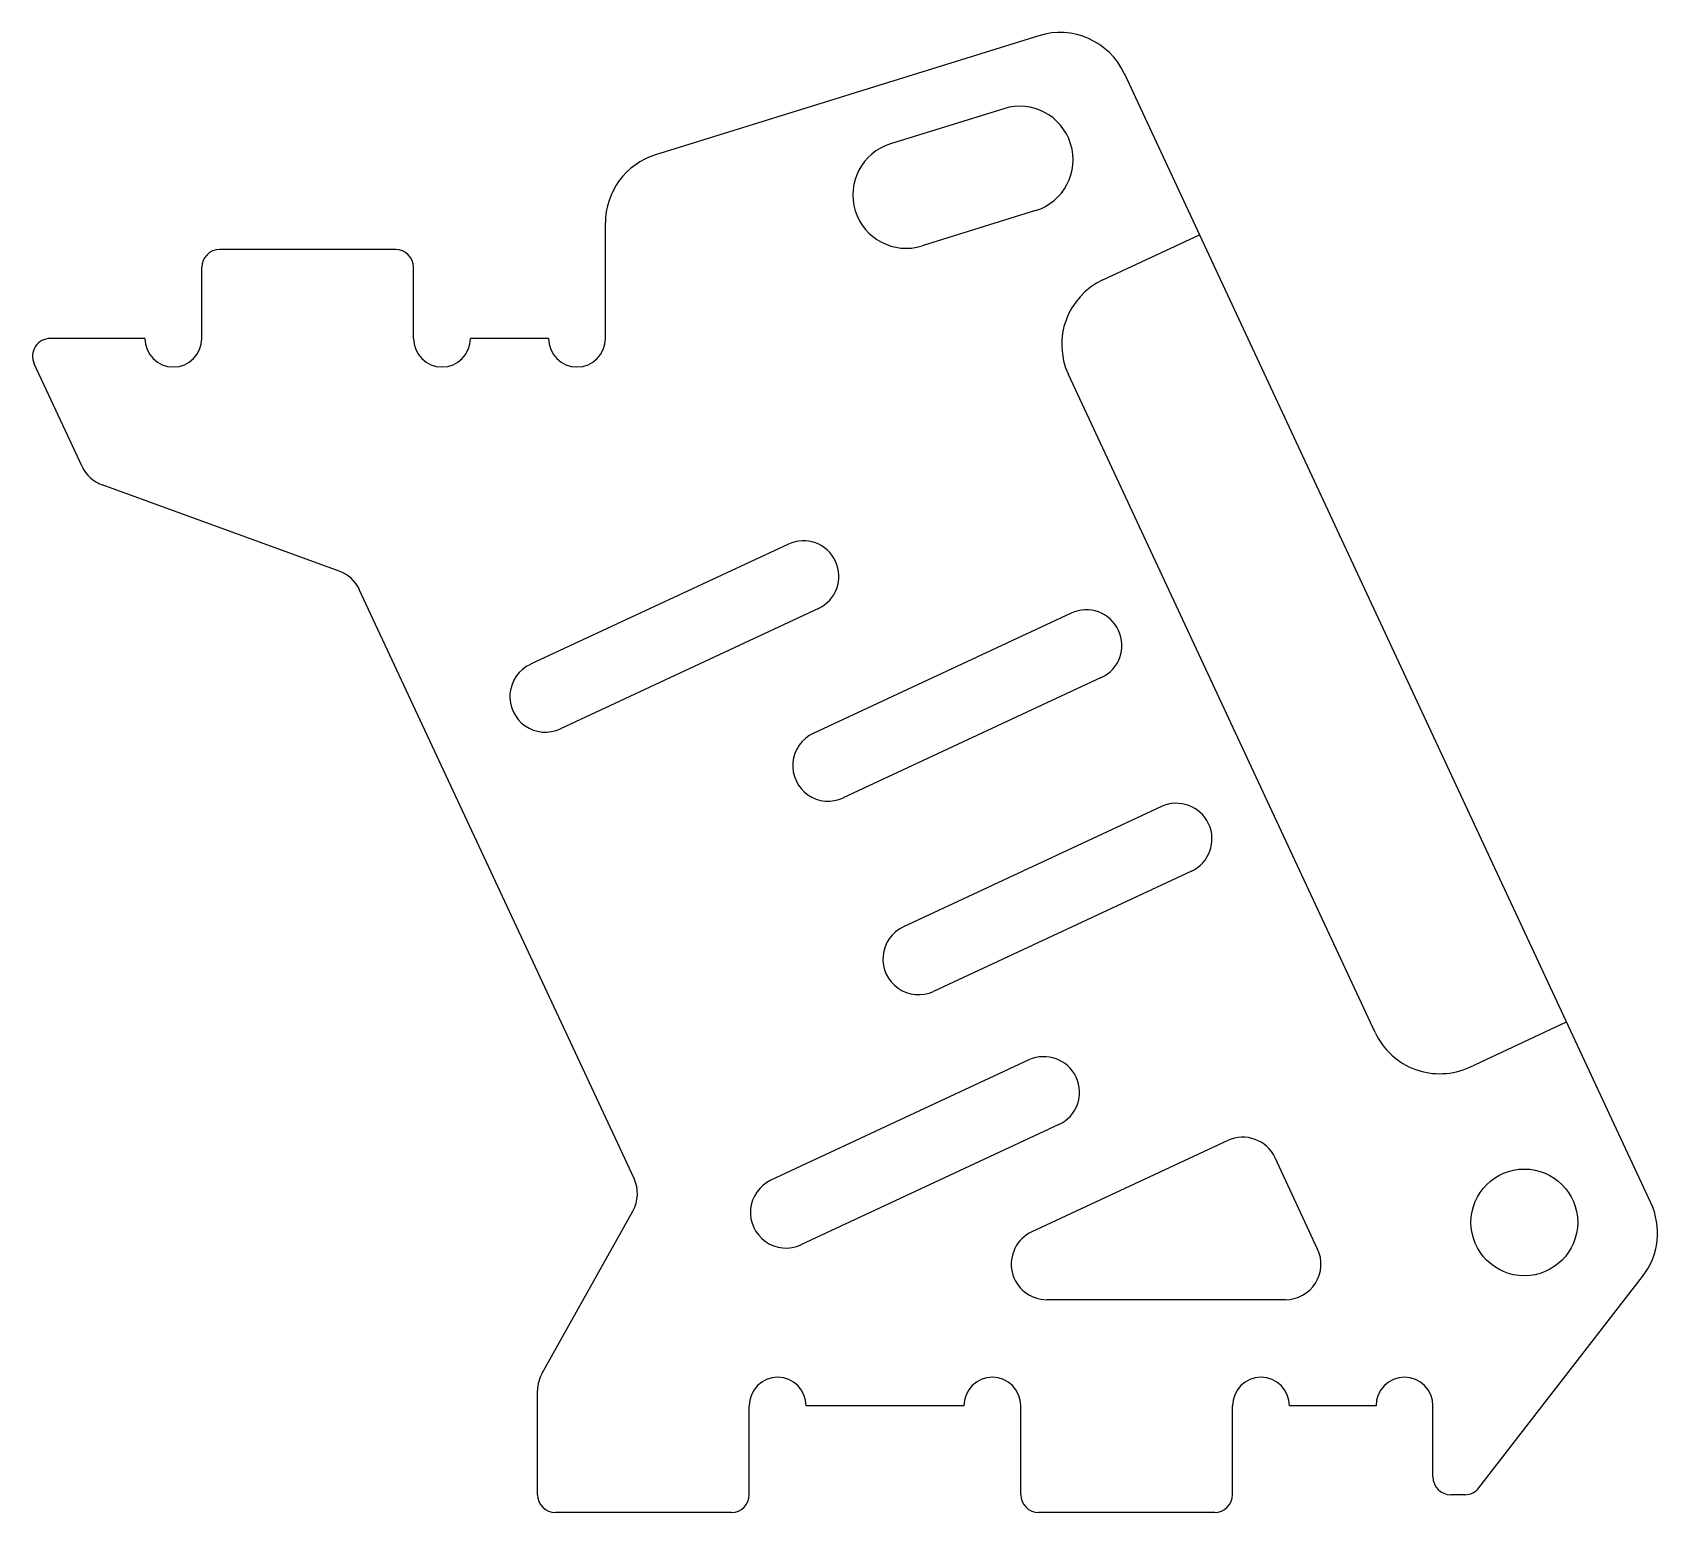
# Model space of a CAD drawing. Header units: millimetres. Extents: x 5 to 50.7, y 5 to 46.6.
import ezdxf

# ---------------------------------------------------------------- set-up
doc = ezdxf.new("R2010")
doc.units = ezdxf.units.MM
doc.layers.add('CUT', color=7, linetype='Continuous')
doc.layers.add('POCKET', color=7, linetype='Continuous')

msp = doc.modelspace()

# ---------------------------------------------------------------- linework, layer by layer
at = {"layer": 'CUT'}
for p, q in [((33.284, 46.51), (22.51, 43.16)), ((50.491, 13.707), (35.691, 45.446)), ((32.305, 44.459), (29.114, 43.467)), ((33.196, 41.594), (30.005, 40.602)), ((21.104, 38), (21.104, 41.25)), ((15.209, 40.5), (10.259, 40.5)), ((9.759, 38), (9.759, 40)), ((15.709, 38), (15.709, 40)), ((8.159, 38), (5.5, 38)), ((19.504, 38), (17.309, 38)), ((6.392, 34.405), (5.047, 37.289)), ((13.623, 31.462), (6.956, 33.888)), ((26.247, 32.22), (18.995, 28.841)), ((21.909, 14.385), (14.187, 30.945)), ((27.091, 30.408), (19.84, 27.028)), ((34.198, 30.28), (26.947, 26.9)), ((35.043, 28.467), (27.792, 25.087)), ((36.733, 24.841), (29.482, 21.462)), ((37.578, 23.029), (30.327, 19.649)), ((33.008, 17.72), (25.757, 14.34)), ((33.853, 15.907), (26.602, 12.527)), ((38.599, 15.455), (33.09, 12.888)), ((41.125, 12.404), (39.928, 14.972)), ((19.324, 8.921), (21.875, 13.474)), ((45.659, 5.694), (50.26, 11.638)), ((40.219, 10.981), (33.512, 10.981)), ((19.197, 5.5), (19.197, 8.432)), ((25.147, 5.5), (25.147, 8)), ((31.181, 8), (26.747, 8)), ((32.781, 5.5), (32.781, 8)), ((38.731, 5.5), (38.731, 8)), ((42.766, 8), (40.331, 8)), ((44.366, 6), (44.366, 8)), ((45.263, 5.5), (44.866, 5.5)), ((24.647, 5), (19.697, 5)), ((38.231, 5), (33.281, 5))]:
    msp.add_line(p, q, dxfattribs=at)
msp.add_circle((46.934, 13.154), 1.5, dxfattribs=at)
for centre, radius, start, end in [((33.878, 44.6), 2, 25, 107.2738), ((32.75, 43.027), 1.5, 287.2738, 107.2738), ((29.56, 42.035), 1.5, 107.2738, 287.2738), ((23.104, 41.25), 2, 107.2738, 180), ((10.259, 40), 0.5, 90, 180), ((15.209, 40), 0.5, 0, 90), ((5.5, 37.5), 0.5, 90, 205), ((8.959, 38), 0.8, 180, 0), ((16.509, 38), 0.8, 180, 0), ((20.304, 38), 0.8, 180, 0), ((7.298, 34.827), 1, 205, 250.0065), ((26.669, 31.314), 1, 294.99, 114.99), ((13.281, 30.522), 1, 25, 70.0065), ((34.621, 29.373), 1, 294.99, 114.99), ((19.418, 27.934), 1, 114.99, 294.99), ((27.37, 25.994), 1, 114.99, 294.99), ((37.155, 23.935), 1, 294.99, 114.99), ((29.904, 20.555), 1, 114.99, 294.99), ((33.431, 16.813), 1, 294.99, 114.99), ((39.022, 14.549), 1, 25, 114.99), ((21.003, 13.963), 1, 330.7379, 25), ((26.18, 13.433), 1, 114.99, 294.99), ((48.678, 12.862), 2, 322.2579, 25), ((33.512, 11.981), 1, 114.99, 270), ((40.219, 11.981), 1, 270, 25), ((20.197, 8.432), 1, 150.7379, 180), ((25.947, 8), 0.8, 0, 180), ((31.981, 8), 0.8, 0, 180), ((39.531, 8), 0.8, 0, 180), ((43.566, 8), 0.8, 0, 180), ((44.866, 6), 0.5, 180, 270), ((19.697, 5.5), 0.5, 180, 270), ((24.647, 5.5), 0.5, 270, 0), ((33.281, 5.5), 0.5, 180, 270), ((38.231, 5.5), 0.5, 270, 0), ((45.263, 6), 0.5, 270, 322.2579)]:
    msp.add_arc(centre, radius, start, end, dxfattribs=at)
at = {"layer": 'POCKET'}
for p, q in [((35.085, 39.645), (37.804, 40.913)), ((42.744, 18.488), (34.118, 36.987)), ((45.402, 17.52), (48.121, 18.788))]:
    msp.add_line(p, q, dxfattribs=at)
for centre, start, end in [((35.931, 37.833), 115, 205), ((44.557, 19.333), 205, 295)]:
    msp.add_arc(centre, 2, start, end, dxfattribs=at)

doc.saveas('drawing.dxf')
